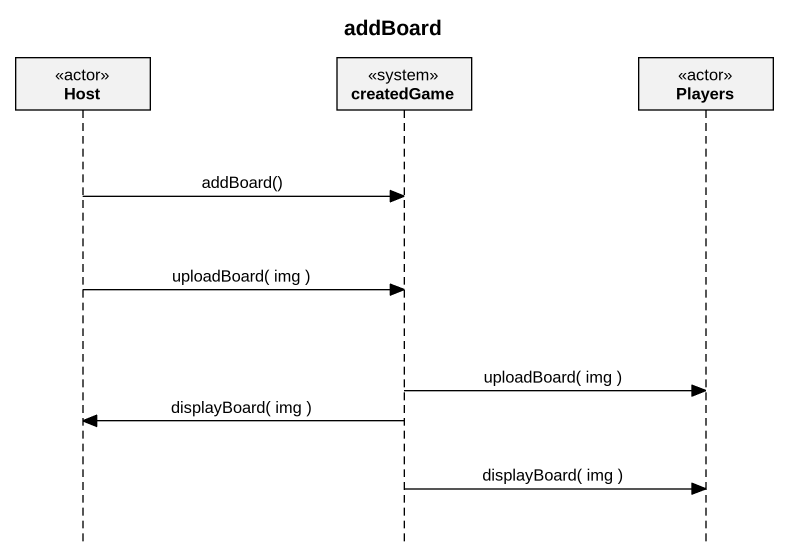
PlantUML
@startuml
title addBoard
hide footbox
participant Host <<actor>>
participant createdGame <<system>>
participant Players <<actor>>

Host -> createdGame : addBoard()
Host -> createdGame : uploadBoard( img )
createdGame -> Players : uploadBoard( img )
createdGame -> Host : displayBoard( img )
createdGame -> Players : displayBoard( img )
@enduml
